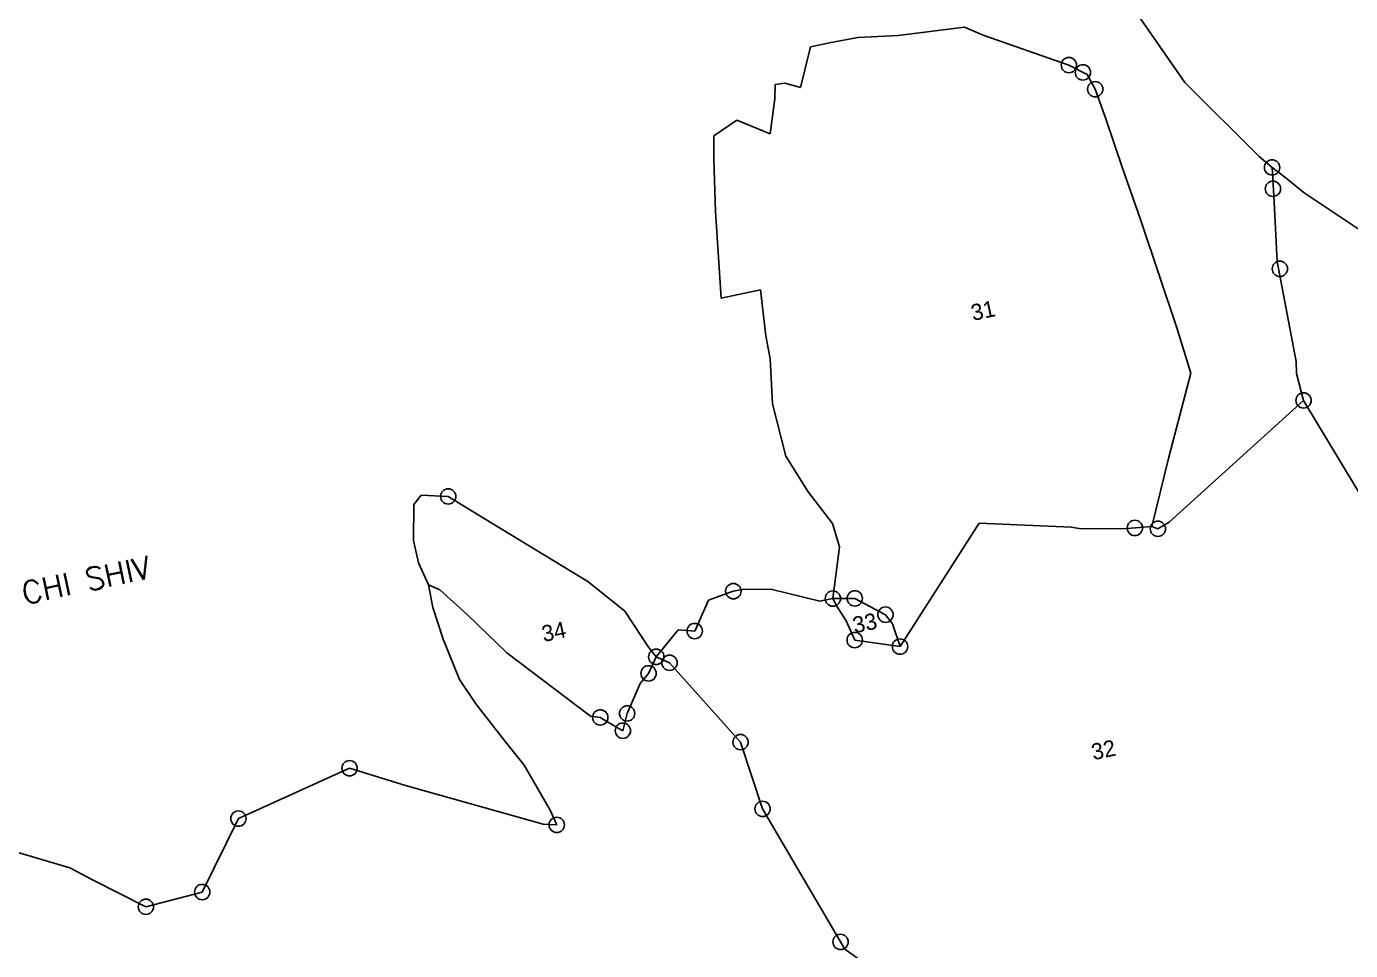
# Model space of a CAD drawing. Header units: metres. Extents: x 349664 to 353992, y 1754751 to 1758067.
# Drawn here: x 350700 to 351464, y 1756833 to 1757366 of the extents above; entities that cross this region are included whole.
import ezdxf
from ezdxf.enums import TextEntityAlignment as Align

# ---------------------------------------------------------------- set-up
doc = ezdxf.new("R2010")
doc.units = ezdxf.units.M
for name, color, linetype in [('POLY_PARCEL', 6, 'Continuous'), ('TEXT_MAPOUT', 7, 'Continuous'), ('TEXT_PARCEL', 7, 'Continuous'), ('V_BOUND_LINE', 7, 'Continuous')]:
    doc.layers.add(name, color=color, linetype=linetype)
doc.styles.add('kruti dev 050', font='')
doc.styles.get("Standard").update_dxf_attribs({"font": 'simplex.shx'})
doc.styles.get('kruti dev 050').set_extended_font_data('Kruti Dev 050')

msp = doc.modelspace()

# ---------------------------------------------------------------- linework, layer by layer
for centre in [(351301.45, 1757343.87), (351309.55, 1757339.64), (351316.66, 1757329.94), (351418.73, 1757284.76), (351419.25, 1757272.47), (351423.26, 1757226.25), (351436.91, 1757150.29), (350943.18, 1757094.86), (350943.18, 1757094.86), (351339.54, 1757076.66), (351352.83, 1757076.19), (351107.76, 1757040.18), (351165.22, 1757035.9), (351177.86, 1757036), (351195.59, 1757026.6), (351085.46, 1757017.17), (351177.81, 1757011.94), (351203.98, 1757008.16), (351063.3, 1757002.27), (351058.84, 1756992.72), (351070.91, 1756998.85), (351046.45, 1756969.59), (351030.96, 1756967.29), (351043.99, 1756959.63), (351111.92, 1756953.02), (350886.25, 1756937.94), (350822.08, 1756908.87), (351124.64, 1756914.5), (351005.81, 1756905.24), (350801.2, 1756866.49), (350768.67, 1756857.98), (351169.65, 1756837.69)]:
    msp.add_circle(centre, 4.43)
at = {"layer": 'POLY_PARCEL'}
for p, q in [((351418.73, 1757284.76), (351426.8, 1757278.58)), ((351426.8, 1757278.58), (351437.28, 1757270.15)), ((351437.28, 1757270.15), (351480.03, 1757241.7)), ((351436.91, 1757150.29), (351493.21, 1757056.55)), ((351249.63, 1757079.4), (351203.98, 1757008.16)), ((351302.78, 1757077.16), (351249.63, 1757079.4)), ((351308.46, 1757076.11), (351302.78, 1757077.16)), ((351335.08, 1757076.28), (351308.46, 1757076.11)), ((351349.29, 1757077.48), (351335.08, 1757076.28)), ((350938.37, 1757040.98), (350931.88, 1757043.89)), ((350954.09, 1757026.72), (350938.37, 1757040.98)), ((351165.22, 1757035.9), (351177.86, 1757036)), ((351167.12, 1757032.13), (351165.22, 1757035.9)), ((351177.86, 1757036), (351195.59, 1757026.6)), ((351172.89, 1757023.08), (351167.12, 1757032.13)), ((350977.04, 1757004.54), (350954.09, 1757026.72)), ((351177.81, 1757011.94), (351172.89, 1757023.08)), ((351195.59, 1757026.6), (351199.59, 1757021.35)), ((351199.59, 1757021.35), (351203.98, 1757008.16)), ((351203.98, 1757008.16), (351177.81, 1757011.94)), ((351025.26, 1756968.04), (350977.04, 1757004.54)), ((351063.3, 1757002.27), (351058.84, 1756992.72)), ((351070.91, 1756998.85), (351063.3, 1757002.27)), ((351111.92, 1756953.02), (351070.91, 1756998.85)), ((351058.84, 1756992.72), (351053.9, 1756986.79)), ((351053.9, 1756986.79), (351046.45, 1756969.59)), ((351030.96, 1756967.29), (351025.26, 1756968.04)), ((351043.99, 1756959.63), (351030.96, 1756967.29)), ((351046.45, 1756969.59), (351043.99, 1756959.63)), ((351124.64, 1756914.5), (351111.92, 1756953.02)), ((351172.09, 1756833.54), (351124.64, 1756914.5)), ((351180.16, 1756827.75), (351172.09, 1756833.54))]:
    msp.add_line(p, q, dxfattribs=at)
at = {"layer": 'V_BOUND_LINE'}
for p, q in [((351337.77, 1757377.94), (351368.35, 1757333.79)), ((351241.22, 1757365.84), (351203, 1757361.03)), ((351252.02, 1757361.18), (351241.22, 1757365.84)), ((351163.21, 1757356.79), (351152.25, 1757354.47)), ((351179.56, 1757359.75), (351163.21, 1757356.79)), ((351203, 1757361.03), (351179.56, 1757359.75)), ((351301.45, 1757343.87), (351252.02, 1757361.18)), ((351152.25, 1757354.47), (351146.62, 1757330.83)), ((351312.02, 1757338.35), (351301.45, 1757343.87)), ((351137.5, 1757333.39), (351131.94, 1757332.62)), ((351146.62, 1757330.83), (351137.5, 1757333.39)), ((351316.66, 1757329.94), (351312.02, 1757338.35)), ((351368.35, 1757333.79), (351411.32, 1757291.02)), ((351131.94, 1757332.62), (351131.63, 1757324.4)), ((351322.72, 1757312.85), (351316.66, 1757329.94)), ((351131.63, 1757324.4), (351128.94, 1757304.23)), ((351109.72, 1757312.01), (351096.49, 1757303.09)), ((351128.94, 1757304.23), (351109.72, 1757312.01)), ((351332.44, 1757284.28), (351322.72, 1757312.85)), ((351096.49, 1757303.09), (351096.51, 1757289.3)), ((351096.51, 1757289.3), (351097.54, 1757259.31)), ((351411.32, 1757291.02), (351418.73, 1757284.76)), ((351342.88, 1757254.79), (351332.44, 1757284.28)), ((351418.73, 1757284.76), (351419.73, 1757268.41)), ((351419.73, 1757268.41), (351421.62, 1757230.44)), ((351097.54, 1757259.31), (351100.73, 1757209.37)), ((351364.11, 1757191.1), (351342.88, 1757254.79)), ((351421.62, 1757230.44), (351432.59, 1757172.75)), ((351100.73, 1757209.37), (351123.43, 1757214.16)), ((351123.43, 1757214.16), (351126.61, 1757187.48)), ((351371.88, 1757165.94), (351364.11, 1757191.1)), ((351126.61, 1757187.48), (351129.02, 1757174.21)), ((351129.02, 1757174.21), (351130.39, 1757148.37)), ((351432.59, 1757172.75), (351432.82, 1757165.85)), ((351359.22, 1757117.54), (351371.88, 1757165.94)), ((351432.82, 1757165.85), (351436.91, 1757150.29)), ((351436.91, 1757150.29), (351359.38, 1757080.02)), ((351130.39, 1757148.37), (351138, 1757118.14)), ((351138, 1757118.14), (351150.93, 1757097.6)), ((351349.29, 1757077.48), (351359.22, 1757117.54)), ((351150.93, 1757097.6), (351165.07, 1757079.14)), ((350923.31, 1757090.25), (350923.22, 1757069.41)), ((350927.49, 1757095.63), (350923.31, 1757090.25)), ((350943.18, 1757094.86), (350927.49, 1757095.63)), ((350963.87, 1757082.09), (350943.18, 1757094.86)), ((351023.86, 1757045.78), (350963.87, 1757082.09)), ((351165.07, 1757079.14), (351169.14, 1757065.71)), ((351352.83, 1757076.19), (351349.29, 1757077.48)), ((351359.38, 1757080.02), (351352.83, 1757076.19)), ((350923.22, 1757069.41), (350925.95, 1757056.52)), ((351169.14, 1757065.71), (351165.22, 1757035.9)), ((350925.95, 1757056.52), (350931.88, 1757043.89)), ((350931.88, 1757043.89), (350934.27, 1757030.76)), ((351045.06, 1757028.62), (351023.86, 1757045.78)), ((351093.46, 1757035.02), (351085.46, 1757017.17)), ((351107.76, 1757040.18), (351093.46, 1757035.02)), ((351113.01, 1757041.2), (351107.76, 1757040.18)), ((351129.32, 1757041.38), (351113.01, 1757041.2)), ((351157.78, 1757034.33), (351129.32, 1757041.38)), ((351165.22, 1757035.9), (351157.78, 1757034.33)), ((350934.27, 1757030.76), (350940.19, 1757012.42)), ((351058.85, 1757007.86), (351045.06, 1757028.62)), ((350940.19, 1757012.42), (350949.61, 1756989.1)), ((351075.84, 1757017.83), (351063.3, 1757002.27)), ((351085.46, 1757017.17), (351075.84, 1757017.83)), ((351063.3, 1757002.27), (351058.85, 1757007.86)), ((350949.61, 1756989.1), (350959.09, 1756975.18)), ((350959.09, 1756975.18), (350975.4, 1756954.14)), ((350975.4, 1756954.14), (350987.09, 1756939.66)), ((350886.25, 1756937.94), (350822.08, 1756908.87)), ((350918.58, 1756928.03), (350886.25, 1756937.94)), ((350987.09, 1756939.66), (351001.95, 1756913.81)), ((350997.96, 1756905.62), (350918.58, 1756928.03)), ((351001.95, 1756913.81), (351005.81, 1756905.24)), ((350822.08, 1756908.87), (350801.2, 1756866.49)), ((351005.81, 1756905.24), (350997.96, 1756905.62)), ((350724.81, 1756880.41), (350690.82, 1756890.38)), ((350738.61, 1756873.12), (350724.81, 1756880.41)), ((350768.67, 1756857.98), (350738.61, 1756873.12)), ((350801.2, 1756866.49), (350768.67, 1756857.98))]:
    msp.add_line(p, q, dxfattribs=at)

# ---------------------------------------------------------------- texts
at = {"layer": 'TEXT_MAPOUT'}
msp.add_text('MAUJE TALEKARWADI CHI SHIV', height=13.0186, rotation=11.93241, dxfattribs=at).set_placement((350517.4, 1756994.07))
at = {"layer": 'TEXT_PARCEL', "style": 'kruti dev 050'}
for s, p in [('31', (351251.9, 1757202.18)), ('33', (351183.64, 1757021.82)), ('34', (351004.11, 1757016.81)), ('32', (351321.39, 1756948.58))]:
    msp.add_text(s, height=9.373, rotation=11.93241, dxfattribs=at).set_placement(p, align=Align.MIDDLE)

doc.saveas('drawing.dxf')
